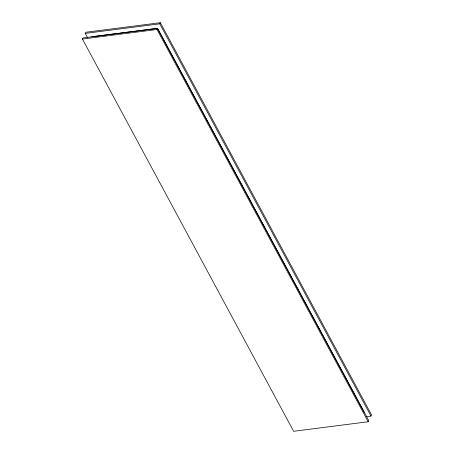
<?xml version="1.0" encoding="UTF-8"?>
<svg xmlns="http://www.w3.org/2000/svg" width="454" height="454" viewBox="0 0 454 454"><rect width="100%" height="100%" fill="white"/><g stroke="black" fill="none" stroke-linecap="round" stroke-linejoin="round"><path stroke-width="0.68" d="M82.441 39.061L83.003 37.926L157.561 28.375L368.761 420.608L368.2 421.743L293.636 431.3L82.441 39.061L156.999 29.504L157.561 28.375M87.594 37.761L85.238 33.392L85.8 32.257L160.364 22.7L371.559 414.939L370.997 416.074L366.077 416.704M370.997 416.074L159.802 23.835L160.364 22.7M85.238 33.392L159.802 23.835M91.827 36.74L157.442 28.33L364.414 412.726M156.999 29.504L368.2 421.743"/></g></svg>
